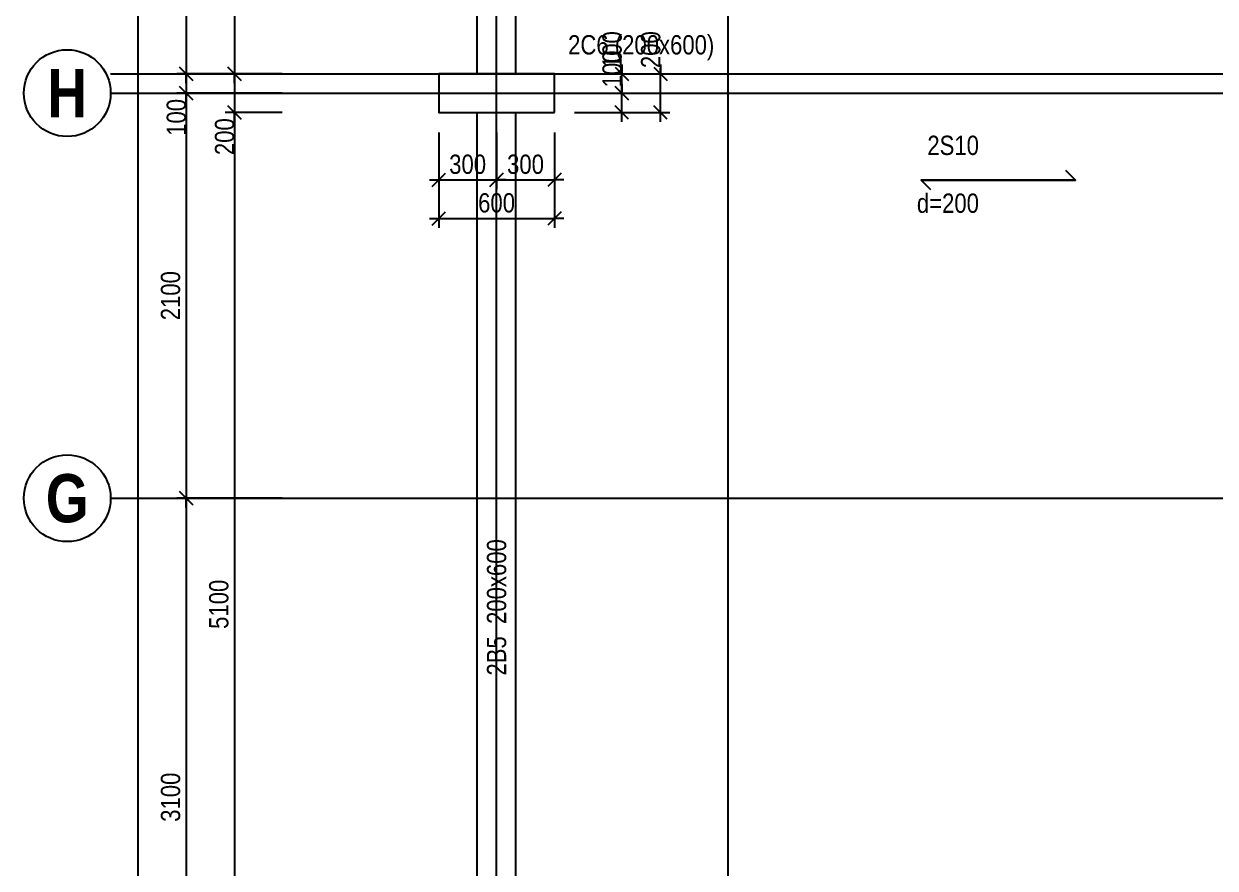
# Model space of a CAD drawing. Extents: x 0 to 206258, y -403073 to 0.
# Drawn here: x 76584 to 82759, y -25410 to -21033 of the extents above; entities that cross this region are included whole.
import ezdxf
from ezdxf.enums import TextEntityAlignment as Align
from ezdxf.lldxf.tags import DXFTag

# ---------------------------------------------------------------- set-up
doc = ezdxf.new("R2010")
doc.units = 0
doc.header["$LTSCALE"] = 1000
for name, color, linetype in [('Axis Circle(Dir 1)', 150, 'Continuous'), ('Axis Label(Dir 1)', 7, 'Continuous'), ('Axis Line(Dir 1)', 8, 'CENTER2'), ('Axis Line(Dir 2)', 150, 'CENTER2'), ('Column Line', 7, 'Continuous'), ('Dimension Line', 5, 'Continuous'), ('Slab Edge Line', 5, 'Continuous'), ('Slab Label', 5, 'Continuous')]:
    doc.layers.add(name, color=color, linetype=linetype)
for name, color, linetype, true_color in [('Beam Label', 159, 'Continuous', 0x35424f), ('Beam Line', 159, 'HIDDEN2', 0x35424f), ('Column Label', 159, 'Continuous', 0x35424f), ('Ghost Axis Line', 254, 'Continuous', 0xbebebe)]:
    doc.layers.add(name, color=color, linetype=linetype, true_color=true_color)
doc.styles.add('Axis Label(Dir 1)', font='ARIALNB.TTF', dxfattribs={"height": 250})
doc.styles.add('Beam Label', font='ARIALN.TTF', dxfattribs={"height": 100})
doc.styles.add('Column Label', font='ARIALN.TTF', dxfattribs={"height": 100})
doc.styles.add('Dimension Text', font='ARIALN.TTF', dxfattribs={"height": 100})
doc.styles.add('Slab Label', font='ARIALN.TTF', dxfattribs={"height": 100})
tags = doc.linetypes.add('CENTER2', pattern=[1.125, 0.75, -0.125, 0.125, -0.125]).pattern_tags.tags
tags[10:11] = [DXFTag(74, 4), DXFTag(75, 0), DXFTag(340, '0'), DXFTag(46, 0.0), DXFTag(50, 0.0), DXFTag(44, 0.0), DXFTag(45, 0.0)]
tags[8:9] = [DXFTag(74, 4), DXFTag(75, 0), DXFTag(340, '0'), DXFTag(46, 0.0), DXFTag(50, 0.0), DXFTag(44, 0.0), DXFTag(45, 0.0)]
tags[6:7] = [DXFTag(74, 4), DXFTag(75, 0), DXFTag(340, '0'), DXFTag(46, 0.0), DXFTag(50, 0.0), DXFTag(44, 0.0), DXFTag(45, 0.0)]
tags[4:5] = [DXFTag(74, 4), DXFTag(75, 0), DXFTag(340, '0'), DXFTag(46, 0.0), DXFTag(50, 0.0), DXFTag(44, 0.0), DXFTag(45, 0.0)]
tags = doc.linetypes.add('HIDDEN2', pattern=[0.1875, 0.125, -0.0625]).pattern_tags.tags
tags[6:7] = [DXFTag(74, 4), DXFTag(75, 0), DXFTag(340, '0'), DXFTag(46, 0.0), DXFTag(50, 0.0), DXFTag(44, 0.0), DXFTag(45, 0.0)]
tags[4:5] = [DXFTag(74, 4), DXFTag(75, 0), DXFTag(340, '0'), DXFTag(46, 0.0), DXFTag(50, 0.0), DXFTag(44, 0.0), DXFTag(45, 0.0)]
doc.dimstyles.get("Standard").update_dxf_attribs({"dimtxt": 100, "dimasz": 30, "dimexe": 48.3, "dimexo": 103.5, "dimgap": 30, "dimtad": 1, "dimtoh": 1, "dimdec": 1, "dimdsep": 46, "dimtxsty": 'Dimension Text', "dimblk": 'PCDIM_TICK', "dimcen": 0.09, "dimclrd": 5, "dimclre": 5, "dimclrt": 5, "dimadec": 1, "dimazin": 0, "dimtp": 1, "dimtm": 1, "dimtfac": 1, "dimtdec": 4, "dimtofl": 0, "dimtmove": 0, "dimatfit": 3, "dimfxl": 1, "dimtolj": 1, "dimtzin": 0, "dimarcsym": 0})

# ---------------------------------------------------------------- blocks, each defined once
blk = doc.blocks.new('PCDIM_TICK')
at = {"layer": 'Dimension Line', "color": 0, "transparency": 33554687}
for p, q in [((1.15, 1.15), (-1.15, -1.15)), ((1.61, 0), (0, 0))]:
    blk.add_line(p, q, dxfattribs=at)
blk = doc.blocks.new('*U642')
at = {"layer": 'Dimension Line', "color": 5, "true_color": 0x0000ff, "transparency": 16777216}
for p, q in [((78734.3, -21595.7), (78734.3, -21890.5)), ((79034.3, -21595.7), (79034.3, -21890.5)), ((78734.3, -21842.2), (79034.3, -21842.2))]:
    blk.add_line(p, q, dxfattribs=at)
at = {"layer": 'Dimension Line', "color": 5, "true_color": 0x0000ff, "transparency": 16777216, "xscale": 30, "yscale": 30, "rotation": 180.0000000000004}
blk.add_blockref('PCDIM_TICK', (78734.3, -21842.2), dxfattribs=at)
at = {"layer": 'Dimension Line', "color": 5, "true_color": 0x0000ff, "transparency": 16777216, "xscale": 30, "yscale": 30}
blk.add_blockref('PCDIM_TICK', (79034.3, -21842.2), dxfattribs=at)
at = {"layer": 'Dimension Line', "color": 5, "true_color": 0x0000ff, "transparency": 16777216, "insert": (78884.3, -21812.2), "char_height": 100, "width": 181.501, "attachment_point": 8, "style": 'Dimension Text'}
blk.add_mtext('300', dxfattribs=at)
blk = doc.blocks.new('*U643')
at = {"layer": 'Dimension Line', "color": 5, "true_color": 0x0000ff, "transparency": 16777216}
for p, q in [((79034.3, -21595.7), (79034.3, -21890.5)), ((79334.3, -21595.7), (79334.3, -21890.5)), ((79034.3, -21842.2), (79334.3, -21842.2))]:
    blk.add_line(p, q, dxfattribs=at)
at = {"layer": 'Dimension Line', "color": 5, "true_color": 0x0000ff, "transparency": 16777216, "xscale": 30, "yscale": 30, "rotation": 180.0000000000004}
blk.add_blockref('PCDIM_TICK', (79034.3, -21842.2), dxfattribs=at)
at = {"layer": 'Dimension Line', "color": 5, "true_color": 0x0000ff, "transparency": 16777216, "xscale": 30, "yscale": 30}
blk.add_blockref('PCDIM_TICK', (79334.3, -21842.2), dxfattribs=at)
at = {"layer": 'Dimension Line', "color": 5, "true_color": 0x0000ff, "transparency": 16777216, "insert": (79184.3, -21812.2), "char_height": 100, "width": 181.501, "attachment_point": 8, "style": 'Dimension Text'}
blk.add_mtext('300', dxfattribs=at)
blk = doc.blocks.new('*U644')
at = {"layer": 'Dimension Line', "color": 5, "true_color": 0x0000ff, "transparency": 16777216}
for p, q in [((78734.3, -21595.7), (78734.3, -22090.5)), ((79334.3, -21595.7), (79334.3, -22090.5)), ((78734.3, -22042.2), (79334.3, -22042.2))]:
    blk.add_line(p, q, dxfattribs=at)
at = {"layer": 'Dimension Line', "color": 5, "true_color": 0x0000ff, "transparency": 16777216, "xscale": 30, "yscale": 30, "rotation": 180.0000000000004}
blk.add_blockref('PCDIM_TICK', (78734.3, -22042.2), dxfattribs=at)
at = {"layer": 'Dimension Line', "color": 5, "true_color": 0x0000ff, "transparency": 16777216, "xscale": 30, "yscale": 30}
blk.add_blockref('PCDIM_TICK', (79334.3, -22042.2), dxfattribs=at)
at = {"layer": 'Dimension Line', "color": 5, "true_color": 0x0000ff, "transparency": 16777216, "insert": (79034.3, -22012.2), "char_height": 100, "width": 181.97, "attachment_point": 8, "style": 'Dimension Text'}
blk.add_mtext('600', dxfattribs=at)
blk = doc.blocks.new('*U645')
at = {"layer": 'Dimension Line', "color": 5, "true_color": 0x0000ff, "transparency": 16777216}
for p, q in [((79684.3, -21392.2), (79684.3, -21362.2)), ((79437.8, -21392.2), (79732.6, -21392.2)), ((79684.3, -21492.2), (79684.3, -21392.2)), ((79437.8, -21492.2), (79732.6, -21492.2))]:
    blk.add_line(p, q, dxfattribs=at)
at = {"layer": 'Dimension Line', "color": 5, "true_color": 0x0000ff, "transparency": 16777216, "xscale": 30, "yscale": 30}
for p, rotation in [((79684.3, -21392.2), 89.99999999999447), ((79684.3, -21492.2), 269.9999999999834)]:
    blk.add_blockref('PCDIM_TICK', p, dxfattribs=dict(at, rotation=rotation))
at = {"layer": 'Dimension Line', "color": 5, "true_color": 0x0000ff, "transparency": 16777216, "insert": (79684.3, -21362.2), "char_height": 100, "width": 173.928, "attachment_point": 7, "rotation": 90, "style": 'Dimension Text'}
blk.add_mtext('100', dxfattribs=at)
blk = doc.blocks.new('*U646')
at = {"layer": 'Dimension Line', "color": 5, "true_color": 0x0000ff, "transparency": 16777216}
for p, q in [((79437.8, -21292.2), (79732.6, -21292.2)), ((79684.3, -21292.2), (79684.3, -21262.2)), ((79684.3, -21392.2), (79684.3, -21292.2)), ((79437.8, -21392.2), (79732.6, -21392.2))]:
    blk.add_line(p, q, dxfattribs=at)
at = {"layer": 'Dimension Line', "color": 5, "true_color": 0x0000ff, "transparency": 16777216, "xscale": 30, "yscale": 30}
for p, rotation in [((79684.3, -21292.2), 89.99999999999447), ((79684.3, -21392.2), 269.9999999999834)]:
    blk.add_blockref('PCDIM_TICK', p, dxfattribs=dict(at, rotation=rotation))
at = {"layer": 'Dimension Line', "color": 5, "true_color": 0x0000ff, "transparency": 16777216, "insert": (79684.3, -21262.2), "char_height": 100, "width": 173.928, "attachment_point": 7, "rotation": 90, "style": 'Dimension Text'}
blk.add_mtext('100', dxfattribs=at)
blk = doc.blocks.new('*U647')
at = {"layer": 'Dimension Line', "color": 5, "true_color": 0x0000ff, "transparency": 16777216}
for p, q in [((79437.8, -21292.2), (79932.6, -21292.2)), ((79884.3, -21292.2), (79884.3, -21262.2)), ((79884.3, -21492.2), (79884.3, -21292.2)), ((79437.8, -21492.2), (79932.6, -21492.2))]:
    blk.add_line(p, q, dxfattribs=at)
at = {"layer": 'Dimension Line', "color": 5, "true_color": 0x0000ff, "transparency": 16777216, "xscale": 30, "yscale": 30}
for p, rotation in [((79884.3, -21292.2), 89.99999999999447), ((79884.3, -21492.2), 269.9999999999834)]:
    blk.add_blockref('PCDIM_TICK', p, dxfattribs=dict(at, rotation=rotation))
at = {"layer": 'Dimension Line', "color": 5, "true_color": 0x0000ff, "transparency": 16777216, "insert": (79884.3, -21262.2), "char_height": 100, "width": 182.775, "attachment_point": 7, "rotation": 90, "style": 'Dimension Text'}
blk.add_mtext('200', dxfattribs=at)
blk = doc.blocks.new('*U819')
at = {"layer": 'Dimension Line', "color": 5, "true_color": 0x0000ff, "transparency": 16777216}
for p, q in [((77922.4, -16392.2), (77627.6, -16392.2)), ((77675.9, -16392.2), (77675.9, -21292.2)), ((77922.4, -21292.2), (77627.6, -21292.2))]:
    blk.add_line(p, q, dxfattribs=at)
at = {"layer": 'Dimension Line', "color": 5, "true_color": 0x0000ff, "transparency": 16777216, "xscale": 30, "yscale": 30}
for p, rotation in [((77675.9, -16392.2), 89.99999999999447), ((77675.9, -21292.2), 269.9999999999834)]:
    blk.add_blockref('PCDIM_TICK', p, dxfattribs=dict(at, rotation=rotation))
at = {"layer": 'Dimension Line', "color": 5, "true_color": 0x0000ff, "transparency": 16777216, "insert": (77645.9, -18842.2), "char_height": 100, "width": 249.196, "attachment_point": 8, "rotation": 90, "style": 'Dimension Text'}
blk.add_mtext('4900', dxfattribs=at)
blk = doc.blocks.new('*U820')
at = {"layer": 'Dimension Line', "color": 5, "true_color": 0x0000ff, "transparency": 16777216}
for p, q in [((77922.4, -21292.2), (77627.6, -21292.2)), ((77675.9, -21292.2), (77675.9, -21492.2)), ((77922.4, -21492.2), (77627.6, -21492.2)), ((77675.9, -21492.2), (77675.9, -21522.2))]:
    blk.add_line(p, q, dxfattribs=at)
at = {"layer": 'Dimension Line', "color": 5, "true_color": 0x0000ff, "transparency": 16777216, "xscale": 30, "yscale": 30}
for p, rotation in [((77675.9, -21292.2), 89.99999999999447), ((77675.9, -21492.2), 269.9999999999834)]:
    blk.add_blockref('PCDIM_TICK', p, dxfattribs=dict(at, rotation=rotation))
at = {"layer": 'Dimension Line', "color": 5, "true_color": 0x0000ff, "transparency": 16777216, "insert": (77675.9, -21522.2), "char_height": 100, "width": 182.775, "attachment_point": 9, "rotation": 90, "style": 'Dimension Text'}
blk.add_mtext('200', dxfattribs=at)
blk = doc.blocks.new('*U821')
at = {"layer": 'Dimension Line', "color": 5, "true_color": 0x0000ff, "transparency": 16777216}
for p, q in [((77922.4, -21492.2), (77627.6, -21492.2)), ((77675.9, -21492.2), (77675.9, -26592.2)), ((77922.4, -26592.2), (77627.6, -26592.2))]:
    blk.add_line(p, q, dxfattribs=at)
at = {"layer": 'Dimension Line', "color": 5, "true_color": 0x0000ff, "transparency": 16777216, "xscale": 30, "yscale": 30}
for p, rotation in [((77675.9, -21492.2), 89.99999999999447), ((77675.9, -26592.2), 269.9999999999834)]:
    blk.add_blockref('PCDIM_TICK', p, dxfattribs=dict(at, rotation=rotation))
at = {"layer": 'Dimension Line', "color": 5, "true_color": 0x0000ff, "transparency": 16777216, "insert": (77645.9, -24042.2), "char_height": 100, "width": 245.979, "attachment_point": 8, "rotation": 90, "style": 'Dimension Text'}
blk.add_mtext('5100', dxfattribs=at)
blk = doc.blocks.new('*U836')
at = {"layer": 'Dimension Line', "color": 5, "true_color": 0x0000ff, "transparency": 16777216}
for p, q in [((77922.4, -19692.2), (77377.6, -19692.2)), ((77425.9, -19692.2), (77425.9, -21292.2)), ((77922.4, -21292.2), (77377.6, -21292.2))]:
    blk.add_line(p, q, dxfattribs=at)
at = {"layer": 'Dimension Line', "color": 5, "true_color": 0x0000ff, "transparency": 16777216, "xscale": 30, "yscale": 30}
for p, rotation in [((77425.9, -19692.2), 89.99999999999447), ((77425.9, -21292.2), 269.9999999999834)]:
    blk.add_blockref('PCDIM_TICK', p, dxfattribs=dict(at, rotation=rotation))
at = {"layer": 'Dimension Line', "color": 5, "true_color": 0x0000ff, "transparency": 16777216, "insert": (77395.9, -20492.2), "char_height": 100, "width": 238.405, "attachment_point": 8, "rotation": 90, "style": 'Dimension Text'}
blk.add_mtext('1600', dxfattribs=at)
blk = doc.blocks.new('*U837')
at = {"layer": 'Dimension Line', "color": 5, "true_color": 0x0000ff, "transparency": 16777216}
for p, q in [((77922.4, -21292.2), (77377.6, -21292.2)), ((77425.9, -21292.2), (77425.9, -21392.2)), ((77922.4, -21392.2), (77377.6, -21392.2)), ((77425.9, -21392.2), (77425.9, -21422.2))]:
    blk.add_line(p, q, dxfattribs=at)
at = {"layer": 'Dimension Line', "color": 5, "true_color": 0x0000ff, "transparency": 16777216, "xscale": 30, "yscale": 30}
for p, rotation in [((77425.9, -21292.2), 89.99999999999447), ((77425.9, -21392.2), 269.9999999999834)]:
    blk.add_blockref('PCDIM_TICK', p, dxfattribs=dict(at, rotation=rotation))
at = {"layer": 'Dimension Line', "color": 5, "true_color": 0x0000ff, "transparency": 16777216, "insert": (77425.9, -21422.2), "char_height": 100, "width": 173.928, "attachment_point": 9, "rotation": 90, "style": 'Dimension Text'}
blk.add_mtext('100', dxfattribs=at)
blk = doc.blocks.new('*U838')
at = {"layer": 'Dimension Line', "color": 5, "true_color": 0x0000ff, "transparency": 16777216}
for p, q in [((77922.4, -21392.2), (77377.6, -21392.2)), ((77425.9, -21392.2), (77425.9, -23492.2)), ((77922.4, -23492.2), (77377.6, -23492.2))]:
    blk.add_line(p, q, dxfattribs=at)
at = {"layer": 'Dimension Line', "color": 5, "true_color": 0x0000ff, "transparency": 16777216, "xscale": 30, "yscale": 30}
for p, rotation in [((77425.9, -21392.2), 89.99999999999447), ((77425.9, -23492.2), 269.9999999999834)]:
    blk.add_blockref('PCDIM_TICK', p, dxfattribs=dict(at, rotation=rotation))
at = {"layer": 'Dimension Line', "color": 5, "true_color": 0x0000ff, "transparency": 16777216, "insert": (77395.9, -22442.2), "char_height": 100, "width": 247.252, "attachment_point": 8, "rotation": 90, "style": 'Dimension Text'}
blk.add_mtext('2100', dxfattribs=at)
blk = doc.blocks.new('*U839')
at = {"layer": 'Dimension Line', "color": 5, "true_color": 0x0000ff, "transparency": 16777216}
for p, q in [((77922.4, -23492.2), (77377.6, -23492.2)), ((77425.9, -23492.2), (77425.9, -26592.2)), ((77922.4, -26592.2), (77377.6, -26592.2))]:
    blk.add_line(p, q, dxfattribs=at)
at = {"layer": 'Dimension Line', "color": 5, "true_color": 0x0000ff, "transparency": 16777216, "xscale": 30, "yscale": 30}
for p, rotation in [((77425.9, -23492.2), 89.99999999999447), ((77425.9, -26592.2), 269.9999999999834)]:
    blk.add_blockref('PCDIM_TICK', p, dxfattribs=dict(at, rotation=rotation))
at = {"layer": 'Dimension Line', "color": 5, "true_color": 0x0000ff, "transparency": 16777216, "insert": (77395.9, -25042.2), "char_height": 100, "width": 245.979, "attachment_point": 8, "rotation": 90, "style": 'Dimension Text'}
blk.add_mtext('3100', dxfattribs=at)
blk = doc.blocks.new('*U848')
at = {"layer": 'Dimension Line', "color": 5, "true_color": 0x0000ff, "transparency": 16777216}
for p, q in [((77922.4, -16192.2), (77127.6, -16192.2)), ((77175.9, -16192.2), (77175.9, -35092.2)), ((77922.4, -35092.2), (77127.6, -35092.2))]:
    blk.add_line(p, q, dxfattribs=at)
at = {"layer": 'Dimension Line', "color": 5, "true_color": 0x0000ff, "transparency": 16777216, "xscale": 30, "yscale": 30}
for p, rotation in [((77175.9, -16192.2), 89.99999999999447), ((77175.9, -35092.2), 269.9999999999834)]:
    blk.add_blockref('PCDIM_TICK', p, dxfattribs=dict(at, rotation=rotation))
at = {"layer": 'Dimension Line', "color": 5, "true_color": 0x0000ff, "transparency": 16777216, "insert": (77145.9, -25642.2), "char_height": 100, "width": 302.882, "attachment_point": 8, "rotation": 90, "style": 'Dimension Text'}
blk.add_mtext('18900', dxfattribs=at)

msp = doc.modelspace()

# ---------------------------------------------------------------- linework, layer by layer
at = {"layer": 'Axis Circle(Dir 1)', "transparency": 33554687}
for centre in [(76809.29, -21392.207), (76809.29, -23492.207)]:
    msp.add_circle(centre, 225, dxfattribs=at)
at = {"layer": 'Axis Line(Dir 1)', "transparency": 33554687}
for points in [[(77034.29, -21392.207), (94834.29, -21392.207)], [(77034.29, -23492.207), (94834.29, -23492.207)]]:
    msp.add_lwpolyline(points, dxfattribs=at)
at = {"layer": 'Axis Line(Dir 2)', "transparency": 33554687}
for points in [[(79034.29, -38092.207), (79034.29, -14292.207)], [(80234.29, -38092.207), (80234.29, -14292.207)]]:
    msp.add_lwpolyline(points, dxfattribs=at)
at = {"layer": 'Beam Line', "linetype": 'Continuous', "transparency": 33554687}
for points in [[(78934.29, -21292.207), (78934.29, -16392.207)], [(78934.29, -26592.207), (78934.29, -21492.207)]]:
    msp.add_lwpolyline(points, dxfattribs=at)
at = {"layer": 'Beam Line', "transparency": 33554687}
for points in [[(79134.29, -21292.207), (79134.29, -16392.207)], [(79134.29, -26592.207), (79134.29, -21492.207)]]:
    msp.add_lwpolyline(points, dxfattribs=at)
at = {"layer": 'Column Line', "transparency": 33554687}
msp.add_lwpolyline([(79334.29, -21492.207), (79334.29, -21292.207), (78734.29, -21292.207), (78734.29, -21492.207)], close=True, dxfattribs=at)
at = {"layer": 'Ghost Axis Line', "transparency": 33554687}
msp.add_lwpolyline([(77034.29, -21292.207), (94834.29, -21292.207)], dxfattribs=at)
at = {"layer": 'Slab Edge Line', "transparency": 33554687}
for points in [[(81984.793, -21793.212), (82034.29, -21842.709)], [(81234.29, -21842.709), (82034.29, -21842.709)], [(81283.788, -21892.207), (81234.29, -21842.709)]]:
    msp.add_lwpolyline(points, close=True, dxfattribs=at)

# ---------------------------------------------------------------- texts
at = {"layer": 'Axis Label(Dir 1)', "transparency": 33554687, "style": 'Axis Label(Dir 1)'}
for s, p in [('H', (76809.29, -21392.207)), ('G', (76809.29, -23492.207))]:
    msp.add_text(s, height=250, dxfattribs=at).set_placement(p, align=Align.MIDDLE_CENTER)
at = {"layer": 'Beam Label', "transparency": 33554687, "style": 'Beam Label'}
msp.add_text('2B5  200x600 ', height=100, rotation=90, dxfattribs=at).set_placement((79034.29, -24042.207), align=Align.MIDDLE_CENTER)
at = {"layer": 'Column Label', "transparency": 33554687, "style": 'Column Label'}
msp.add_text('2C6 (200x600)', height=100, dxfattribs=at).set_placement((79405.001, -21221.496), align=Align.BOTTOM_LEFT)
at = {"layer": 'Slab Label', "transparency": 33554687, "style": 'Slab Label'}
for s, p in [('2S10', (81534.29, -21742.709)), ('d=200', (81534.29, -22042.709))]:
    msp.add_text(s, height=100, dxfattribs=at).set_placement(p, align=Align.BOTTOM_RIGHT)

# ---------------------------------------------------------------- dimensions: what is measured, and where the dimension line sits
at = {"layer": 'Dimension Line', "transparency": 33554687}
for base, p1, p2, picture, middle in [((77175.856, -25642.207), (78025.856, -16192.207), (78025.856, -35092.207), '*U848', (77175.856, -25642.207)), ((77675.856, -18842.207), (78025.856, -16392.207), (78025.856, -21292.207), '*U819', (77675.856, -18842.207)), ((77425.856, -20492.207), (78025.856, -19692.207), (78025.856, -21292.207), '*U836', (77425.856, -20492.207)), ((77425.856, -21342.207), (78025.856, -21292.207), (78025.856, -21392.207), '*U837', (77425.856, -21342.207)), ((77675.856, -21392.207), (78025.856, -21292.207), (78025.856, -21492.207), '*U820', (77675.856, -21392.207)), ((77425.856, -22442.207), (78025.856, -21392.207), (78025.856, -23492.207), '*U838', (77425.856, -22442.207)), ((77675.856, -24042.207), (78025.856, -21492.207), (78025.856, -26592.207), '*U821', (77675.856, -24042.207)), ((77425.856, -25042.207), (78025.856, -23492.207), (78025.856, -26592.207), '*U839', (77425.856, -25042.207))]:
    dim = msp.add_linear_dim(base=base, p1=p1, p2=p2, angle=270, dimstyle='Standard', override={"dimscale": 1, "dimtxt": 100, "dimasz": 30, "dimexe": 48.3, "dimexo": 103.5, "dimgap": 30, "dimtad": 1, "dimtih": 0, "dimdec": 1, "dimlfac": 1, "dimzin": 8, "dimlunit": 2, "dimpost": '', "dimtxsty": 'Dimension Text', "dimblk": 'PCDIM_TICK', "dimse1": 0, "dimse2": 0, "dimsd2": 0, "dimclrd": 5, "dimclre": 5, "dimclrt": 5, "dimaunit": 0, "dimadec": 1, "dimazin": 0, "dimtol": 0, "dimtp": 1, "dimtm": 1, "dimtmove": 0}, dxfattribs=at)
    dim.commit()
    dim.dimension.update_dxf_attribs({"geometry": picture, "text_midpoint": middle})
for p1, p2, distance, picture, middle in [((79334.29, -21392.207), (79334.29, -21292.207), -350, '*U646', (79684.29, -21342.207)), ((79334.29, -21492.207), (79334.29, -21292.207), -550, '*U647', (79884.29, -21392.207)), ((79334.29, -21492.207), (79334.29, -21392.207), -350, '*U645', (79684.29, -21442.207)), ((78734.29, -21492.207), (79034.29, -21492.207), -350, '*U642', (78884.29, -21842.207)), ((78734.29, -21492.207), (79334.29, -21492.207), -550, '*U644', (79034.29, -22042.207)), ((79034.29, -21492.207), (79334.29, -21492.207), -350, '*U643', (79184.29, -21842.207))]:
    dim = msp.add_aligned_dim(p1=p1, p2=p2, distance=distance, dimstyle='Standard', override={"dimscale": 1, "dimtxt": 100, "dimasz": 30, "dimexe": 48.3, "dimexo": 103.5, "dimgap": 30, "dimtad": 1, "dimtih": 0, "dimdec": 1, "dimlfac": 1, "dimzin": 8, "dimlunit": 2, "dimpost": '', "dimtxsty": 'Dimension Text', "dimblk": 'PCDIM_TICK', "dimse1": 0, "dimse2": 0, "dimsd2": 0, "dimclrd": 5, "dimclre": 5, "dimclrt": 5, "dimaunit": 0, "dimadec": 1, "dimazin": 0, "dimtol": 0, "dimtp": 1, "dimtm": 1, "dimtmove": 0}, dxfattribs=at)
    dim.commit()
    dim.dimension.update_dxf_attribs({"geometry": picture, "text_midpoint": middle})

doc.saveas('drawing.dxf')
